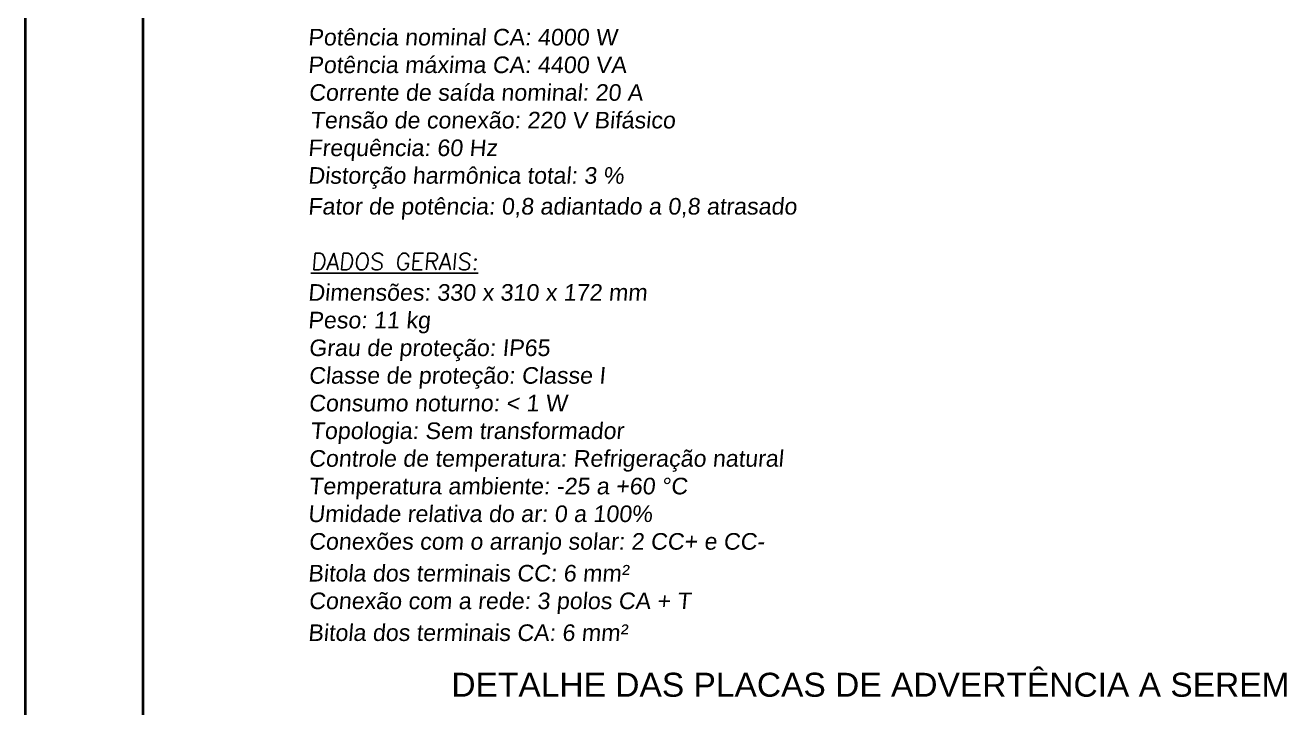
# Model space of a CAD drawing. Header units: metres. Extents: x 95 to 7567, y -8045 to 7254.
# Drawn here: x 94.6 to 362.7, y -7896.1 to -7750.8 of the extents above; entities that cross this region are included whole.
import ezdxf

# ---------------------------------------------------------------- set-up
doc = ezdxf.new("R2010")
doc.units = ezdxf.units.M
doc.layers.add('N', color=7, linetype='Continuous')
for name, color, linetype, lineweight in [('PRANCHA EXT', 7, 'Continuous', 40), ('PRANCHA INT', 7, 'Continuous', 40), ('TEXTO QCARGAS 1', 7, 'Continuous', 15)]:
    doc.layers.add(name, color=color, linetype=linetype, lineweight=lineweight)
doc.styles.add('ROMANS', font='romans.shx', dxfattribs={"width": 0.87})
doc.styles.add('Style-Arial', font='arial.ttf')

msp = doc.modelspace()

# ---------------------------------------------------------------- linework, layer by layer
at = {"layer": 'PRANCHA EXT'}
msp.add_line((94.61, -7450.76), (94.61, -8044.76), dxfattribs=at)
at = {"layer": 'PRANCHA INT'}
msp.add_line((119.61, -7460.76), (119.61, -8034.76), dxfattribs=at)

# ---------------------------------------------------------------- texts
at = {"layer": 'N', "color": 7, "true_color": 0x000000, "oblique": 5}
for s, style, p in [('Potência nominal CA: 4000 W', 'Style-Arial', (154.68, -7755.16)), ('Potência máxima CA: 4400 VA', 'Style-Arial', (154.68, -7761.04)), ('Corrente de saída nominal: 20 A', 'Style-Arial', (154.85, -7766.93)), ('Tensão de conexão: 220 V Bifásico', 'Style-Arial', (155.18, -7772.81)), ('Frequência: 60 Hz', 'Style-Arial', (154.68, -7778.7)), ('Distorção harmônica total: 3 %', 'Style-Arial', (154.68, -7784.58)), ('Fator de potência: 0,8 adiantado a 0,8 atrasado', 'Style-Arial', (154.68, -7791.14)), ('%%UDADOS GERAIS:', 'ROMANS', (155.35, -7802.91)), ('Dimensões: 330 x 310 x 172 mm', 'Style-Arial', (154.68, -7809.47)), ('Peso: 11 kg', 'Style-Arial', (154.68, -7815.35)), ('Grau de proteção: IP65', 'Style-Arial', (154.85, -7821.24)), ('Classe de proteção: Classe I', 'Style-Arial', (154.85, -7827.12)), ('Consumo noturno: < 1 W', 'Style-Arial', (154.85, -7833.01)), ('Topologia: Sem transformador', 'Style-Arial', (155.18, -7838.89)), ('Controle de temperatura: Refrigeração natural', 'Style-Arial', (154.85, -7844.78)), ('Temperatura ambiente: -25 a +60 °C', 'Style-Arial', (154.85, -7850.66)), ('Umidade relativa do ar: 0 a 100%', 'Style-Arial', (154.68, -7856.55)), ('Conexões com o arranjo solar: 2 CC+ e CC-', 'Style-Arial', (154.85, -7862.43)), ('Bitola dos terminais CC: 6 mm²', 'Style-Arial', (154.68, -7869.2)), ('Conexão com a rede: 3 polos CA + T', 'Style-Arial', (154.85, -7875.08)), ('Bitola dos terminais CA: 6 mm²', 'Style-Arial', (154.68, -7881.85))]:
    msp.add_text(s, height=3.531, dxfattribs=dict(at, style=style)).set_placement(p)
at = {"layer": 'TEXTO QCARGAS 1', "color": 7, "lineweight": 9, "style": 'Style-Arial'}
msp.add_text('DETALHE DAS PLACAS DE ADVERTÊNCIA A SEREM ', height=5.1, dxfattribs=at).set_placement((185.18, -7893.71))

doc.saveas('drawing.dxf')
